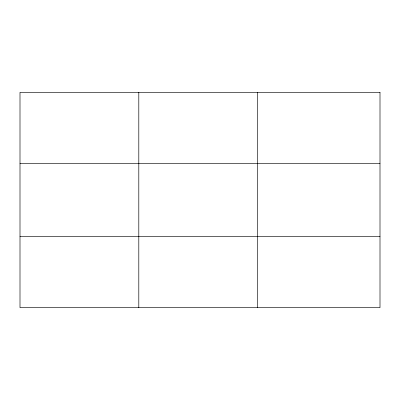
<?xml version="1.0" encoding="UTF-8"?>
<svg xmlns="http://www.w3.org/2000/svg" width="400" height="400" viewBox="0 0 400 400"><rect width="100%" height="100%" fill="white"/><g stroke="black" fill="none" stroke-linecap="round" stroke-linejoin="round"><path stroke-width="0.6" d="M138.8 92.325L138.8 307.675M257.6 92.325L257.6 307.675M20 163.39L380 163.39M20 236.61L380 236.61M380 92.325L380 307.675L20 307.675L20 92.325L380 92.325"/></g></svg>
